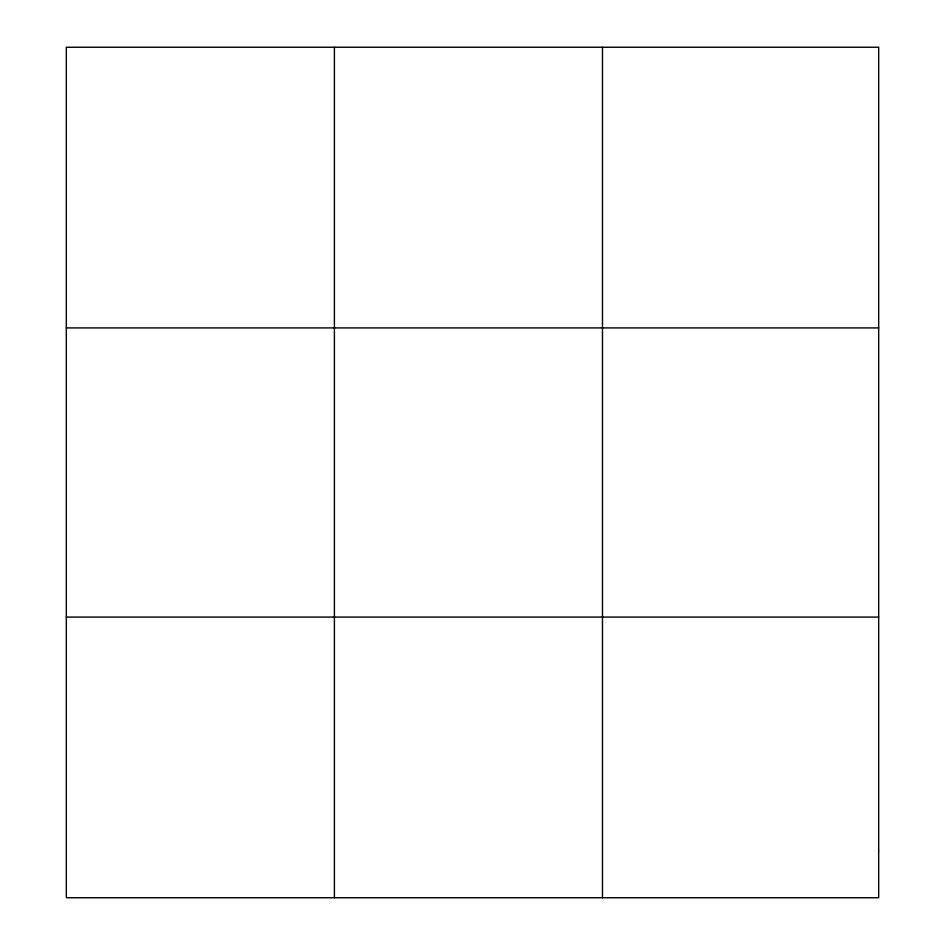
<?xml version="1.0" encoding="UTF-8"?>
<svg xmlns="http://www.w3.org/2000/svg" width="945" height="945" viewBox="0 0 945 945"><rect width="100%" height="100%" fill="white"/><g stroke="black" fill="none" stroke-linecap="round" stroke-linejoin="round"><path stroke-width="1.42" d="M334.4 47.25L334.4 897.75M602.473 47.25L602.473 897.75M66.315 327.915L878.685 327.915M66.315 617.085L878.685 617.085M878.685 850.972L878.685 897.75L66.315 897.75L66.315 47.25L878.685 47.25L878.685 850.972"/></g></svg>
